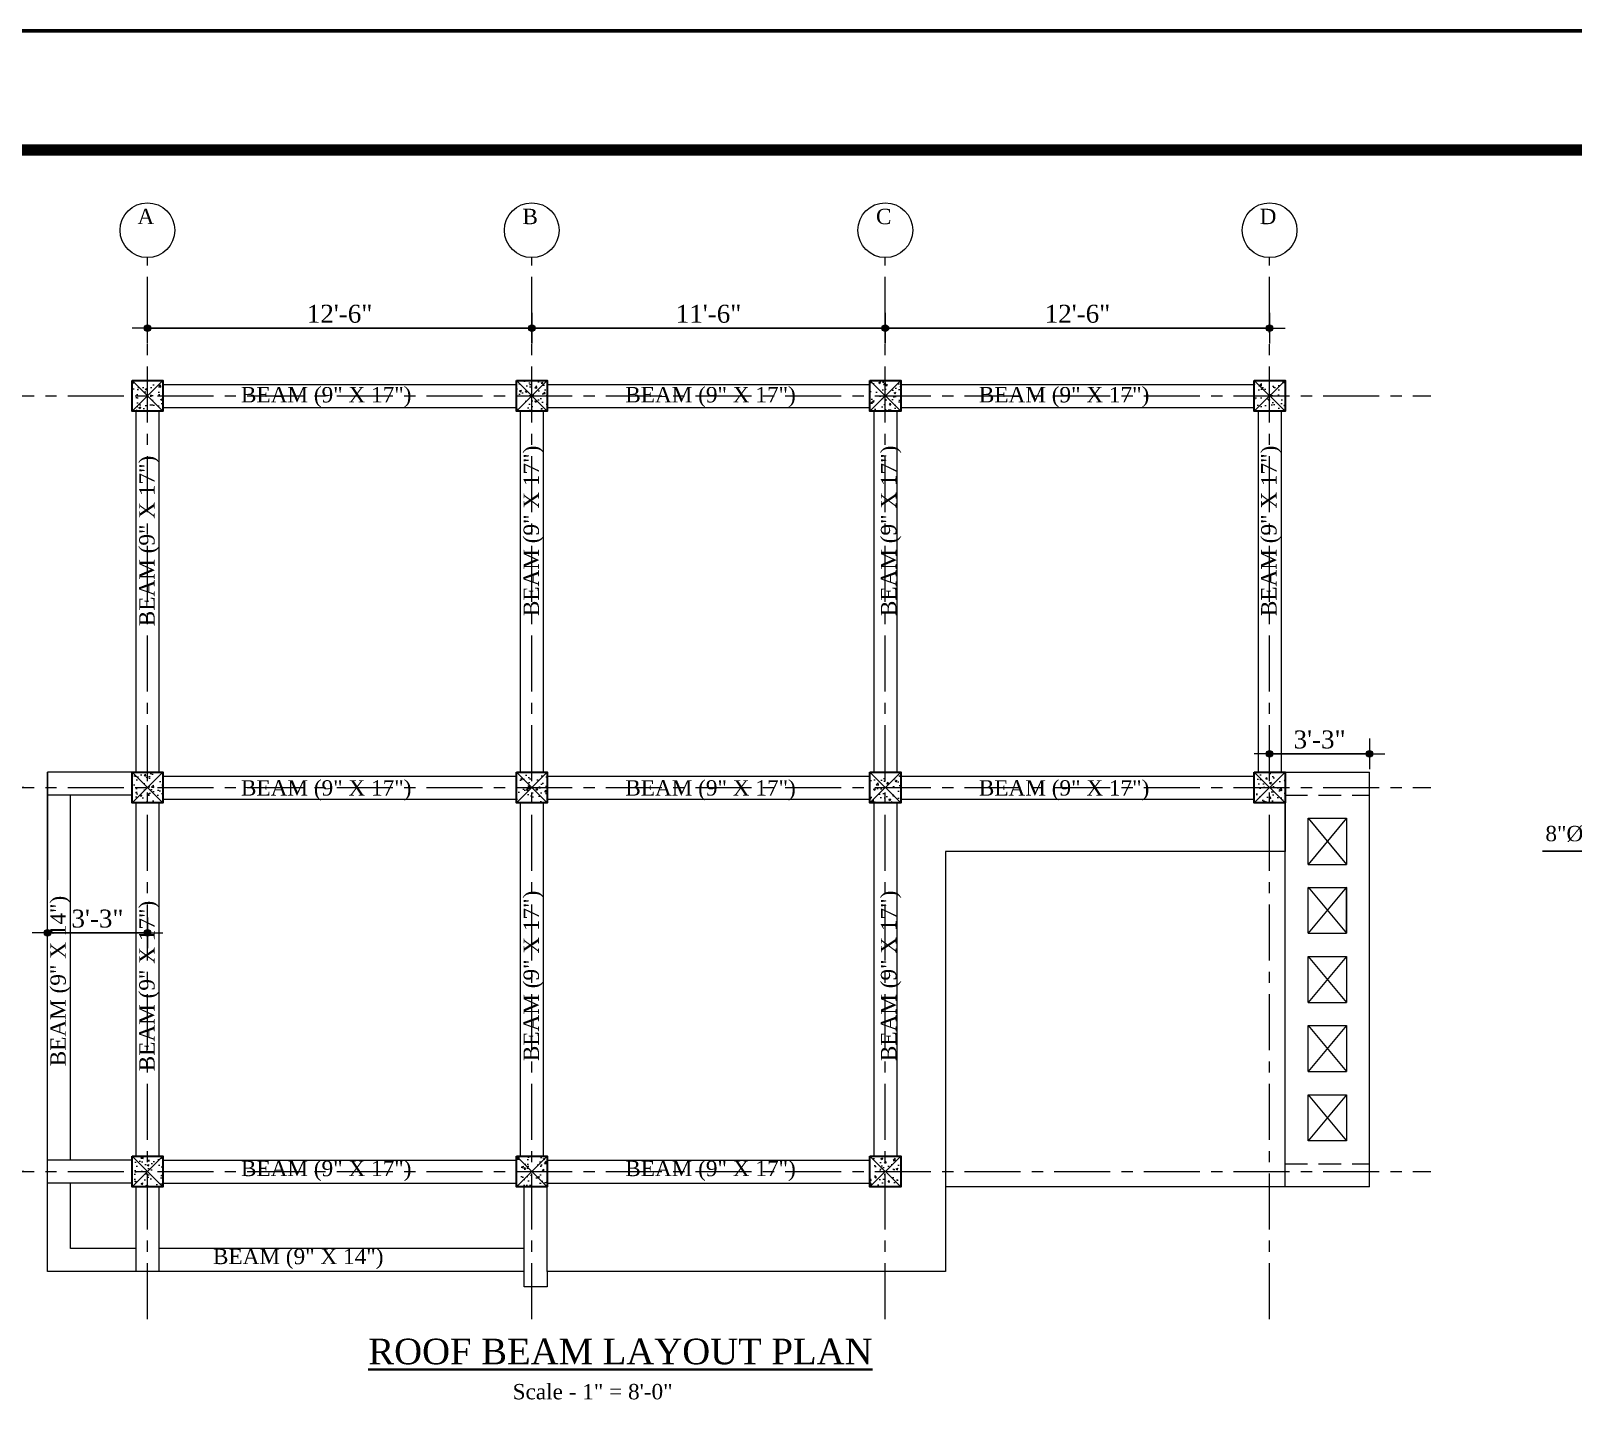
# Model space of a CAD drawing. Header units: inches. Extents: x 897 to 49934, y -34925 to -18564.
# Drawn here: x 25265 to 25867, y -23886 to -23348 of the extents above; entities that cross this region are included whole.
import ezdxf

# ---------------------------------------------------------------- set-up
doc = ezdxf.new("R2010")
doc.units = ezdxf.units.IN
doc.header["$LTSCALE"] = 35
doc.header["$MEASUREMENT"] = 0
doc.header["$PDMODE"] = 34
for name, pattern in [('CENTERX2', [4, 2.5, -0.5, 0.5, -0.5]), ('DASHDOTX2', [2, 1, -0.5, 0, -0.5]), ('HIDDEN', [0.375, 0.25, -0.125])]:
    doc.linetypes.add(name, pattern=pattern)
for name, color, linetype, lineweight in [('SES- Door&Window', 21, 'Continuous', 15), ('SES-CENTRE', 8, 'DASHDOTX2', 13), ('SES-DIMENSION', 142, 'Continuous', 13), ('SES-HACTH', 8, 'Continuous', 13), ('SES-REBARS', 1, 'Continuous', 40), ('SES-SHEETS', 7, 'Continuous', 60), ('SES-SLAB OUTLINE', 4, 'Continuous', 18), ('SES-TEXT', 3, 'Continuous', 20), ('SES-TitleText', 7, 'Continuous', 40), ('SES-Wall Plan', 6, 'Continuous', 30)]:
    doc.layers.add(name, color=color, linetype=linetype, lineweight=lineweight)
doc.styles.add('7 INCH', font='times.ttf', dxfattribs={"height": 7})
doc.styles.add('SES-ARAIL', font='times.ttf', dxfattribs={"height": 6})
doc.styles.add('SES-Title Text', font='times.ttf', dxfattribs={"height": 10})
doc.dimstyles.new('1.8 str', dxfattribs={"dimscale": 0, "dimtxt": 6, "dimasz": 1, "dimexe": 2, "dimexo": 9, "dimgap": 2, "dimtad": 1, "dimdec": 0, "dimzin": 3, "dimdsep": 46, "dimlunit": 4, "dimtxsty": 'SES-ARAIL', "dimblk": 'DIM', "dimcen": 3, "dimdle": 3, "dimse1": 1, "dimse2": 1, "dimclrd": 256, "dimclre": 256, "dimclrt": 7, "dimadec": 1, "dimazin": 2, "dimtfac": 1, "dimtdec": 0, "dimtofl": 0, "dimtmove": 2, "dimatfit": 3, "dimldrblk": 'DSAFSADF', "dimfxl": 2, "dimfrac": 2, "dimtolj": 2, "dimtzin": 0, "dimarcsym": 0})
doc.dimstyles.new('7 INCH', dxfattribs={"dimscale": 0, "dimtxt": 7, "dimasz": 1, "dimexe": 2, "dimexo": 9, "dimgap": 2, "dimtad": 1, "dimdec": 0, "dimzin": 3, "dimdsep": 46, "dimlunit": 4, "dimtxsty": '7 INCH', "dimblk": 'DIM', "dimcen": 3, "dimdle": 3, "dimse1": 1, "dimse2": 1, "dimclrd": 256, "dimclre": 256, "dimclrt": 7, "dimadec": 1, "dimazin": 2, "dimtfac": 1, "dimtdec": 0, "dimtix": 1, "dimtofl": 0, "dimtmove": 2, "dimatfit": 3, "dimldrblk": 'ARW', "dimfxl": 2, "dimfrac": 2, "dimtolj": 2, "dimtzin": 0, "dimarcsym": 0})

# ---------------------------------------------------------------- blocks, each defined once
blk = doc.blocks.new('c11')
at = {"layer": 'SES-HACTH', "linetype": 'ByBlock'}
h = blk.add_hatch(dxfattribs=at)
h.set_pattern_fill('AR-CONC', color=256)
h.set_pattern_definition([(50, (-20422.33, 19414.4167), (7.1726018, -0.6275213), [0.75, -8.25]), (355, (-20422.33, 19414.417), (-1.3875133, 7.5219213), [0.6, -6.6]), (100.451444, (-20421.732, 19414.3644), (5.7850885, 6.8943999), [0.637402, -7.0114211]), (46.1842, (-20422.33, 19416.417), (10.6724133, -1.6551928), [1.125, -12.375]), (96.635635, (-20421.441, 19416.279), (9.3466195, 9.741186), [0.9561034, -10.5171376]), (351.184164, (-20422.33, 19416.417), (9.3466195, 9.741186), [0.9, -9.9]), (21, (-20421.33, 19415.9167), (5.9690705, -4.0261889), [0.75, -8.25]), (326, (-20421.33, 19415.917), (2.4331533, 7.2515005), [0.6, -6.6]), (71.451445, (-20420.8325, 19415.581), (8.4022238, 3.2253115), [0.6374019, -7.0114211]), (37.5, (-20422.33, 19414.4167), (0.12159855, 3.32893854), [0, -6.52, 0, -6.7, 0, -6.625]), (7.5, (-20422.33, 19414.4167), (2.63069537, 3.9441171), [0, -3.82, 0, -6.37, 0, -2.525]), (327.5, (-20424.56, 19414.4167), (5.33822436, -0.22554872), [0, -2.5, 0, -7.8, 0, -10.35]), (317.5, (-20425.56, 19414.4167), (5.8318617, 1.0010498), [0, -3.25, 0, -5.18, 0, -7.35])])
h.paths.add_polyline_path([(-6, 6), (-6, -6), (6, -6), (6, 6)])
for p, q in [((-6, 6), (6, -6)), ((6, 6), (-6, -6))]:
    blk.add_line(p, q, dxfattribs=at)
at = {"layer": 'SES-Wall Plan', "linetype": 'ByBlock'}
blk.add_lwpolyline([(-6, 6), (6, 6), (6, -6), (-6, -6)], close=True, dxfattribs=at)
blk = doc.blocks.new('DIM')
at = {"layer": 'SES-DIMENSION'}
h = blk.add_hatch(color=256, dxfattribs=at)
h.paths.add_polyline_path([(0, 1.28), (0, 0), (1.28, 0, 0.414214)])
h.paths.add_polyline_path([(1.28, 0), (0, 0), (0, -1.28, 0.414214)])
h.paths.add_polyline_path([(0, 0), (-1.28, 0, 0.414214), (0, -1.28)])
h.paths.add_polyline_path([(0, 1.28, 0.414214), (-1.28, 0), (0, 0)])
for p, q in [((-6, 0), (6, 0)), ((0, 6), (0, -6))]:
    blk.add_line(p, q, dxfattribs=at)
blk.add_circle((0, 0), 1.28, dxfattribs=at)
blk = doc.blocks.new('*D541')
at = {"layer": 'Defpoints', "color": 0, "linetype": 'ByBlock', "transparency": 16777216}
for p in [(25460.15, -23464.44), (25310.15, -23484.9), (25460.15, -23484.9)]:
    blk.add_point(p, dxfattribs=at)
at = {"layer": 'SES-DIMENSION', "linetype": 'ByBlock', "lineweight": -2, "transparency": 16777216}
blk.add_line((25311.15, -23464.44), (25459.15, -23464.44), dxfattribs=at)
at = {"layer": 'SES-DIMENSION', "linetype": 'ByBlock', "lineweight": -2, "transparency": 16777216, "rotation": 180}
blk.add_blockref('DIM', (25310.15, -23464.44), dxfattribs=at)
at = {"layer": 'SES-DIMENSION', "linetype": 'ByBlock', "lineweight": -2, "transparency": 16777216}
blk.add_blockref('DIM', (25460.15, -23464.44), dxfattribs=at)
at = {"layer": 'SES-DIMENSION', "color": 7, "linetype": 'ByBlock', "transparency": 16777216, "insert": (25385.15, -23458.88), "char_height": 7, "attachment_point": 5, "style": '7 INCH'}
blk.add_mtext('\\A2;12\'-6"', dxfattribs=at)
blk = doc.blocks.new('ARW')
at = {"layer": 'SES-DIMENSION'}
blk.add_lwpolyline([(10, 0, 0, 6, 0), (0, 0, 0, 0, 0), (10, 0, 0, 0, 0)], format="xyseb", dxfattribs=at)
blk = doc.blocks.new('*D542')
at = {"layer": 'Defpoints', "color": 0, "linetype": 'ByBlock', "transparency": 16777216}
for p in [(25598.15, -23464.44), (25460.15, -23484.9), (25598.15, -23484.9)]:
    blk.add_point(p, dxfattribs=at)
at = {"layer": 'SES-DIMENSION', "linetype": 'ByBlock', "lineweight": -2, "transparency": 16777216}
blk.add_line((25461.15, -23464.44), (25597.15, -23464.44), dxfattribs=at)
at = {"layer": 'SES-DIMENSION', "linetype": 'ByBlock', "lineweight": -2, "transparency": 16777216, "rotation": 180}
blk.add_blockref('DIM', (25460.15, -23464.44), dxfattribs=at)
at = {"layer": 'SES-DIMENSION', "linetype": 'ByBlock', "lineweight": -2, "transparency": 16777216}
blk.add_blockref('DIM', (25598.15, -23464.44), dxfattribs=at)
at = {"layer": 'SES-DIMENSION', "color": 7, "linetype": 'ByBlock', "transparency": 16777216, "insert": (25529.15, -23458.88), "char_height": 7, "attachment_point": 5, "style": '7 INCH'}
blk.add_mtext('\\A2;11\'-6"', dxfattribs=at)
blk = doc.blocks.new('*D543')
at = {"layer": 'Defpoints', "color": 0, "linetype": 'ByBlock', "transparency": 16777216}
for p in [(25748.15, -23464.44), (25598.15, -23484.9), (25748.15, -23484.9)]:
    blk.add_point(p, dxfattribs=at)
at = {"layer": 'SES-DIMENSION', "linetype": 'ByBlock', "lineweight": -2, "transparency": 16777216}
blk.add_line((25599.15, -23464.44), (25747.15, -23464.44), dxfattribs=at)
at = {"layer": 'SES-DIMENSION', "linetype": 'ByBlock', "lineweight": -2, "transparency": 16777216, "rotation": 180}
blk.add_blockref('DIM', (25598.15, -23464.44), dxfattribs=at)
at = {"layer": 'SES-DIMENSION', "linetype": 'ByBlock', "lineweight": -2, "transparency": 16777216}
blk.add_blockref('DIM', (25748.15, -23464.44), dxfattribs=at)
at = {"layer": 'SES-DIMENSION', "color": 7, "linetype": 'ByBlock', "transparency": 16777216, "insert": (25673.15, -23458.88), "char_height": 7, "attachment_point": 5, "style": '7 INCH'}
blk.add_mtext('\\A2;12\'-6"', dxfattribs=at)
blk = doc.blocks.new('*D544')
at = {"layer": 'Defpoints', "color": 0, "linetype": 'ByBlock', "transparency": 16777216}
for p in [(25748.15, -23490.9), (25255.89, -23643.79), (25748.15, -23643.79)]:
    blk.add_point(p, dxfattribs=at)
at = {"layer": 'SES-DIMENSION', "linetype": 'ByBlock', "lineweight": -2, "transparency": 16777216}
blk.add_line((25255.89, -23491.9), (25255.89, -23642.79), dxfattribs=at)
for p, rotation in [((25255.89, -23490.9), 90), ((25255.89, -23643.79), 270)]:
    blk.add_blockref('DIM', p, dxfattribs=dict(at, rotation=rotation))
at = {"layer": 'SES-DIMENSION', "color": 7, "linetype": 'ByBlock', "transparency": 16777216, "insert": (25250.32, -23567.34), "char_height": 7, "attachment_point": 5, "rotation": 90, "style": '7 INCH'}
blk.add_mtext('\\A2;12\'-9"', dxfattribs=at)
blk = doc.blocks.new('*D545')
at = {"layer": 'Defpoints', "color": 0, "linetype": 'ByBlock', "transparency": 16777216}
for p in [(25748.15, -23643.79), (25255.89, -23793.68), (25304.15, -23793.68)]:
    blk.add_point(p, dxfattribs=at)
at = {"layer": 'SES-DIMENSION', "linetype": 'ByBlock', "lineweight": -2, "transparency": 16777216}
blk.add_line((25255.89, -23644.79), (25255.89, -23792.68), dxfattribs=at)
for p, rotation in [((25255.89, -23643.79), 90), ((25255.89, -23793.68), 270)]:
    blk.add_blockref('DIM', p, dxfattribs=dict(at, rotation=rotation))
at = {"layer": 'SES-DIMENSION', "color": 7, "linetype": 'ByBlock', "transparency": 16777216, "insert": (25250.33, -23718.74), "char_height": 7, "attachment_point": 5, "rotation": 90, "style": '7 INCH'}
blk.add_mtext('\\A2;12\'-6"', dxfattribs=at)
blk = doc.blocks.new('*D546')
at = {"layer": 'Defpoints', "color": 0, "linetype": 'ByBlock', "transparency": 16777216}
for p in [(25310.15, -23649.79), (25271.15, -23679.79), (25310.15, -23700.54)]:
    blk.add_point(p, dxfattribs=at)
at = {"layer": 'SES-DIMENSION', "linetype": 'ByBlock', "lineweight": -2, "transparency": 16777216}
blk.add_line((25272.15, -23700.54), (25309.15, -23700.54), dxfattribs=at)
at = {"layer": 'SES-DIMENSION', "linetype": 'ByBlock', "lineweight": -2, "transparency": 16777216, "rotation": 180}
blk.add_blockref('DIM', (25271.15, -23700.54), dxfattribs=at)
at = {"layer": 'SES-DIMENSION', "linetype": 'ByBlock', "lineweight": -2, "transparency": 16777216}
blk.add_blockref('DIM', (25310.15, -23700.54), dxfattribs=at)
at = {"layer": 'SES-DIMENSION', "color": 7, "linetype": 'ByBlock', "transparency": 16777216, "insert": (25290.65, -23694.98), "char_height": 7, "attachment_point": 5, "style": '7 INCH'}
blk.add_mtext('\\A2;3\'-3"', dxfattribs=at)
blk = doc.blocks.new('*D547')
at = {"linetype": 'ByBlock', "lineweight": -2, "transparency": 16777216}
blk.add_line((25749.15, -23630.62), (25786.15, -23630.62), dxfattribs=at)
at = {"layer": 'Defpoints', "color": 0, "linetype": 'ByBlock', "transparency": 16777216}
for p in [(25787.15, -23630.62), (25748.15, -23637.79), (25787.15, -23637.79)]:
    blk.add_point(p, dxfattribs=at)
at = {"linetype": 'ByBlock', "lineweight": -2, "transparency": 16777216, "rotation": 180}
blk.add_blockref('DIM', (25748.15, -23630.62), dxfattribs=at)
at = {"linetype": 'ByBlock', "lineweight": -2, "transparency": 16777216}
blk.add_blockref('DIM', (25787.15, -23630.62), dxfattribs=at)
at = {"color": 7, "linetype": 'ByBlock', "transparency": 16777216, "insert": (25767.65, -23625.06), "char_height": 7, "attachment_point": 5, "style": '7 INCH'}
blk.add_mtext('\\A2;3\'-3"', dxfattribs=at)
blk = doc.blocks.new('s1')
at = {"layer": 'SES-SHEETS', "color": 8}
blk.add_lwpolyline([(14202.23, -12888.64), (17370.23, -12888.64), (17370.23, -15126.64), (14202.23, -15126.64)], close=True, dxfattribs=at)
at = {"layer": 'SES-SHEETS'}
for points in [[(14295.23, -12933.64), (17325.23, -12933.64), (17325.23, -15081.64), (14295.23, -15081.64)], [(14296.23, -12934.64), (17324.23, -12934.64), (17324.23, -15080.64), (14296.23, -15080.64)], [(14297.23, -12935.64), (17323.23, -12935.64), (17323.23, -15079.64), (14297.23, -15079.64)], [(14298.23, -12936.64), (17322.23, -12936.64), (17322.23, -15078.64), (14298.23, -15078.64)]]:
    blk.add_lwpolyline(points, close=True, dxfattribs=at)
blk = doc.blocks.new('*D567')
at = {"layer": 'Defpoints', "color": 0, "ltscale": 10, "transparency": 16777216}
for p in [(25958.63, -23668.65), (25933.13, -23727.77), (25958.63, -23727.77)]:
    blk.add_point(p, dxfattribs=at)
at = {"layer": 'SES-DIMENSION', "lineweight": -2, "ltscale": 10, "transparency": 16777216}
for p, q in [((25933.13, -23676.65), (25933.13, -23660.65)), ((25958.63, -23676.65), (25958.63, -23660.65)), ((25854.71, -23668.65), (25933.13, -23668.65)), ((25941.13, -23668.65), (25950.63, -23668.65))]:
    blk.add_line(p, q, dxfattribs=at)
at = {"layer": 'SES-DIMENSION', "ltscale": 10, "transparency": 16777216}
for points in [[(25941.13, -23667.32), (25941.13, -23669.98), (25933.13, -23668.65)], [(25950.63, -23667.32), (25950.63, -23669.98), (25958.63, -23668.65)]]:
    blk.add_solid(points, dxfattribs=at)
at = {"layer": 'SES-DIMENSION', "color": 7, "ltscale": 10, "transparency": 16777216, "insert": (25879, -23662.62), "char_height": 6, "attachment_point": 5, "style": 'SES-ARAIL'}
blk.add_mtext('\\A2;8"%%C@ 5" c/c', dxfattribs=at)
blk = doc.blocks.new('DSAFSADF')
at = {"layer": 'SES-DIMENSION'}
blk.add_lwpolyline([(-0.5, 0, 0, 3, 0), (-5.5, 0, 0, 0, 0), (-0.5, 0, 0, 0, 0)], format="xyseb", dxfattribs=at)

msp = doc.modelspace()

# ---------------------------------------------------------------- linework, layer by layer
at = {"layer": 'SES-CENTRE', "color": 8, "linetype": 'CENTERX2', "ltscale": 0.25}
for p, q in [((25310.15, -23851.29), (25310.15, -23436.9)), ((25460.15, -23851.29), (25460.15, -23436.9)), ((25598.15, -23851.29), (25598.15, -23436.9)), ((25748.15, -23851.29), (25748.15, -23436.9)), ((25244.09, -23490.9), (25811.11, -23490.9)), ((25244.09, -23643.79), (25811.11, -23643.79)), ((25244.09, -23793.68), (25811.11, -23793.68))]:
    msp.add_line(p, q, dxfattribs=at)
at = {"layer": 'SES-DIMENSION', "linetype": 'ByBlock'}
msp.add_line((25787.15, -23799.68), (25787.15, -23637.79), dxfattribs=at)
at = {"layer": 'SES-DIMENSION'}
for centre in [(25310.15, -23426.22), (25460.15, -23426.22), (25598.15, -23426.22), (25748.15, -23426.22)]:
    msp.add_circle(centre, 10.68, dxfattribs=at)
at = {"layer": 'SES-HACTH', "linetype": 'ByBlock'}
msp.add_line((25787.15, -23799.68), (25621.65, -23799.68), dxfattribs=at)
at = {"layer": 'SES-SLAB OUTLINE'}
for p, q in [((25316.15, -23486.4), (25454.15, -23486.4)), ((25466.15, -23486.4), (25592.15, -23486.4)), ((25604.15, -23486.4), (25742.15, -23486.4)), ((25305.65, -23496.9), (25305.65, -23637.79)), ((25314.65, -23496.9), (25314.65, -23637.79)), ((25316.15, -23495.4), (25454.15, -23495.4)), ((25455.65, -23496.9), (25455.65, -23637.79)), ((25464.65, -23496.9), (25464.65, -23637.79)), ((25466.15, -23495.4), (25592.15, -23495.4)), ((25593.65, -23496.9), (25593.65, -23637.79)), ((25602.65, -23496.9), (25602.65, -23637.79)), ((25604.15, -23495.4), (25742.15, -23495.4)), ((25743.65, -23496.9), (25743.65, -23637.79)), ((25752.65, -23496.9), (25752.65, -23637.79)), ((25316.15, -23639.29), (25454.15, -23639.29)), ((25466.15, -23639.29), (25592.15, -23639.29)), ((25604.15, -23639.29), (25742.15, -23639.29)), ((25305.65, -23649.79), (25305.65, -23787.68)), ((25314.65, -23649.79), (25314.65, -23787.68)), ((25316.15, -23648.29), (25454.15, -23648.29)), ((25455.65, -23649.79), (25455.65, -23787.68)), ((25464.65, -23649.79), (25464.65, -23787.68)), ((25466.15, -23648.29), (25592.15, -23648.29)), ((25593.65, -23649.79), (25593.65, -23787.68)), ((25602.65, -23649.79), (25602.65, -23787.68)), ((25604.15, -23648.29), (25742.15, -23648.29)), ((25304.15, -23789.18), (25271.15, -23789.18)), ((25316.15, -23789.18), (25454.15, -23789.18)), ((25466.15, -23789.18), (25592.15, -23789.18)), ((25304.15, -23798.18), (25271.15, -23798.18)), ((25305.65, -23799.68), (25305.65, -23832.68)), ((25314.65, -23799.68), (25314.65, -23832.68)), ((25316.15, -23798.18), (25454.15, -23798.18)), ((25466.15, -23798.18), (25592.15, -23798.18))]:
    msp.add_line(p, q, dxfattribs=at)
at = {"layer": 'SES-SLAB OUTLINE', "linetype": 'ByBlock'}
for p, q in [((25754.15, -23637.79), (25787.15, -23637.79)), ((25304.15, -23646.79), (25271.15, -23646.79)), ((25754.15, -23799.68), (25754.15, -23646.79)), ((25763.15, -23655.79), (25778.15, -23673.79)), ((25778.15, -23655.79), (25763.15, -23673.79)), ((25763.15, -23673.79), (25778.15, -23673.79)), ((25763.15, -23682.68), (25778.15, -23700.68)), ((25778.15, -23682.68), (25763.15, -23700.68)), ((25763.15, -23682.79), (25778.15, -23682.79)), ((25778.15, -23700.68), (25778.15, -23682.68)), ((25763.15, -23700.68), (25778.15, -23700.68)), ((25763.15, -23709.68), (25778.15, -23709.68)), ((25763.15, -23709.68), (25778.15, -23727.68)), ((25778.15, -23709.68), (25763.15, -23727.68)), ((25763.15, -23727.68), (25778.15, -23727.68)), ((25763.15, -23736.68), (25778.15, -23736.68)), ((25763.15, -23736.68), (25778.15, -23754.68)), ((25778.15, -23736.68), (25763.15, -23754.68)), ((25763.15, -23754.68), (25778.15, -23754.68)), ((25763.15, -23763.68), (25778.15, -23763.68)), ((25763.15, -23763.68), (25778.15, -23781.68)), ((25778.15, -23763.68), (25763.15, -23781.68)), ((25457.15, -23832.68), (25457.15, -23799.68))]:
    msp.add_line(p, q, dxfattribs=at)
at = {"layer": 'SES-SLAB OUTLINE', "linetype": 'HIDDEN'}
for p, q in [((25754.15, -23646.79), (25787.15, -23646.79)), ((25754.15, -23790.68), (25787.15, -23790.68))]:
    msp.add_line(p, q, dxfattribs=at)
at = {"layer": 'SES-SLAB OUTLINE', "linetype": 'ByBlock'}
for points in [[(25304.15, -23637.79), (25271.15, -23637.79), (25271.15, -23679.79)], [(25457.15, -23832.68), (25271.15, -23832.68), (25271.15, -23637.79)], [(25280.15, -23789.18), (25280.15, -23646.79)], [(25754.15, -23649.79), (25754.15, -23668.79), (25621.65, -23668.79), (25621.65, -23832.68), (25466.15, -23832.68)], [(25763.15, -23673.79), (25763.15, -23655.79), (25778.15, -23655.79), (25778.15, -23673.79)], [(25763.15, -23700.68), (25763.15, -23682.79)], [(25778.15, -23682.79), (25778.15, -23700.68)], [(25763.15, -23727.68), (25763.15, -23709.68)], [(25778.15, -23709.68), (25778.15, -23727.68)], [(25763.15, -23754.68), (25763.15, -23736.68)], [(25778.15, -23736.68), (25778.15, -23754.68)], [(25778.15, -23763.68), (25778.15, -23781.68), (25763.15, -23781.68), (25763.15, -23763.68)], [(25305.65, -23823.68), (25280.15, -23823.68), (25280.15, -23798.18)], [(25466.15, -23832.68), (25466.15, -23799.68)], [(25457.15, -23823.68), (25314.65, -23823.68)], [(25466.15, -23832.68), (25466.15, -23838.68), (25457.15, -23838.68), (25457.15, -23832.68)]]:
    msp.add_lwpolyline(points, dxfattribs=at)
at = {"layer": 'SES-Wall Plan', "linetype": 'ByBlock'}
msp.add_line((25754.15, -23637.79), (25754.15, -23646.79), dxfattribs=at)

# ---------------------------------------------------------------- block references
at = {"layer": 'SES- Door&Window'}
msp.add_blockref('s1', (9649.81, -10459.76), dxfattribs=at)
at = {"layer": 'SES-REBARS', "linetype": 'ByBlock'}
for p in [(25310.15, -23490.9), (25460.15, -23490.9), (25598.15, -23490.9), (25748.15, -23490.9), (25310.15, -23643.79), (25460.15, -23643.79), (25598.15, -23643.79), (25748.15, -23643.79), (25310.15, -23793.68), (25460.15, -23793.68), (25598.15, -23793.68)]:
    msp.add_blockref('c11', p, dxfattribs=at)

# ---------------------------------------------------------------- texts
at = {"layer": 'SES-TEXT', "lineweight": 30, "char_height": 6, "width": 17.5966, "attachment_point": 2, "style": 'SES-ARAIL'}
for s, insert in [('A', (25309.53, -23417.86)), ('B', (25459.53, -23417.86)), ('C', (25597.53, -23417.86)), ('D', (25747.53, -23417.86))]:
    msp.add_mtext(s, dxfattribs=dict(at, insert=insert))
at = {"layer": 'SES-TEXT', "linetype": 'ByBlock', "char_height": 6, "width": 120.1483, "attachment_point": 1, "style": 'SES-ARAIL'}
for s, insert in [('\\pxqc;BEAM (9" X 17")', (25319.86, -23487.43)), ('\\pxqc;BEAM (9" X 17")', (25469.86, -23487.43)), ('\\pxqc;BEAM (9" X 17")', (25607.86, -23487.43)), ('\\pxqc;BEAM (9" X 17")', (25319.86, -23640.92)), ('\\pxqc;BEAM (9" X 17")', (25469.86, -23640.92)), ('\\pxqc;BEAM (9" X 17")', (25607.86, -23640.92)), ('\\pxqc;BEAM (9" X 17")', (25319.86, -23789.48)), ('\\pxqc;BEAM (9" X 17")', (25469.86, -23789.48)), ('\\pxqc;BEAM (9" X 14")', (25308.93, -23823.83))]:
    msp.add_mtext(s, dxfattribs=dict(at, insert=insert))
at = {"layer": 'SES-TEXT', "linetype": 'ByBlock', "char_height": 6, "width": 120.1483, "attachment_point": 1, "rotation": 90, "style": 'SES-ARAIL'}
for s, insert in [('\\pxqc;BEAM (9" X 17")', (25456.94, -23603.67)), ('\\pxqc;BEAM (9" X 17")', (25596.44, -23603.67)), ('\\pxqc;BEAM (9" X 17")', (25744.84, -23603.67)), ('\\pxqc;BEAM (9" X 17")', (25306.94, -23607.61)), ('\\pxqc;BEAM (9" X 14")', (25272.27, -23779.39)), ('\\pxqc;BEAM (9" X 17")', (25456.94, -23777.39)), ('\\pxqc;BEAM (9" X 17")', (25596.44, -23777.39)), ('\\pxqc;BEAM (9" X 17")', (25306.94, -23781.34))]:
    msp.add_mtext(s, dxfattribs=dict(at, insert=insert))
at = {"layer": 'SES-TitleText', "ltscale": 10, "style": 'SES-ARAIL'}
msp.add_text('Scale - 1" = 8\'-0"', height=6, dxfattribs=at).set_placement((25452.68, -23882.61))
at = {"layer": 'SES-TitleText', "insert": (25396.37, -23858.92), "char_height": 10, "width": 289.6719, "attachment_point": 1, "style": 'SES-Title Text'}
msp.add_mtext('{\\LROOF BEAM LAYOUT PLAN}', dxfattribs=at)

# ---------------------------------------------------------------- dimensions: what is measured, and where the dimension line sits
at = {"linetype": 'ByBlock'}
dim = msp.add_linear_dim(base=(25787.15, -23630.62), p1=(25748.15, -23637.79), p2=(25787.15, -23637.79), dimstyle='7 INCH', override={"dimscale": 1}, dxfattribs=at)
dim.commit()
dim.dimension.update_dxf_attribs({"geometry": '*D547', "text_midpoint": (25767.65, -23625.06)})
at = {"layer": 'SES-DIMENSION', "linetype": 'ByBlock'}
for base, p1, p2, picture, middle in [((25460.15, -23464.44), (25310.15, -23484.9), (25460.15, -23484.9), '*D541', (25385.15, -23458.88)), ((25598.15, -23464.44), (25460.15, -23484.9), (25598.15, -23484.9), '*D542', (25529.15, -23458.88)), ((25748.15, -23464.44), (25598.15, -23484.9), (25748.15, -23484.9), '*D543', (25673.15, -23458.88)), ((25310.15, -23700.54), (25271.15, -23679.79), (25310.15, -23649.79), '*D546', (25290.65, -23694.98))]:
    dim = msp.add_linear_dim(base=base, p1=p1, p2=p2, dimstyle='7 INCH', override={"dimscale": 1}, dxfattribs=at)
    dim.commit()
    dim.dimension.update_dxf_attribs({"geometry": picture, "text_midpoint": middle})
for base, p1, p2, picture, middle in [((25255.89, -23643.79), (25748.15, -23490.9), (25748.15, -23643.79), '*D544', (25250.32, -23567.34)), ((25255.89, -23793.68), (25748.15, -23643.79), (25304.15, -23793.68), '*D545', (25250.33, -23718.74))]:
    dim = msp.add_linear_dim(base=base, p1=p1, p2=p2, angle=90, dimstyle='7 INCH', override={"dimscale": 1}, dxfattribs=at)
    dim.commit()
    dim.dimension.update_dxf_attribs({"geometry": picture, "text_midpoint": middle})
at = {"layer": 'SES-DIMENSION', "ltscale": 10}
dim = msp.add_linear_dim(base=(25958.63, -23668.65), p1=(25933.13, -23727.77), p2=(25958.63, -23727.77), text='8"%%C@ 5" c/c', dimstyle='1.8 str', override={"dimscale": 1, "dimasz": 8, "dimexe": 8, "dimsah": 1, "dimdle": 8, "dimse1": 0, "dimse2": 0, "dimtmove": 1, "dimfxl": 8, "dimfxlon": 1}, dxfattribs=at)
dim.commit()
dim.dimension.update_dxf_attribs({"geometry": '*D567', "text_midpoint": (25879, -23677.38), "dimtype": 160})

doc.saveas('drawing.dxf')
